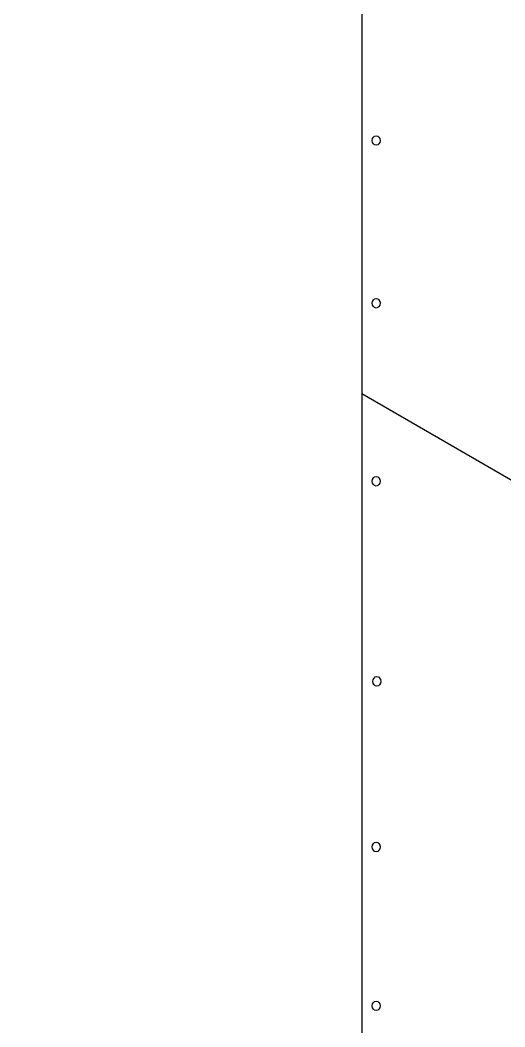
# Model space of a CAD drawing. Extents: x -1140 to 5605, y -816 to 2382.
# Drawn here: x 1209.9 to 1371, y 1099.1 to 1433.3 of the extents above; entities that cross this region are included whole.
import ezdxf

# ---------------------------------------------------------------- set-up
doc = ezdxf.new("R2010")
doc.units = 0
doc.header["$MEASUREMENT"] = 0
doc.layers.add('G-ANNO-TTLB', color=7, linetype='Continuous', lineweight=0)
doc.layers.add('wall scratch', color=7, linetype='Continuous', lineweight=0)

# ---------------------------------------------------------------- blocks, each defined once
blk = doc.blocks.new('Block_44')
at = {"layer": 'wall scratch', "color": 18, "lineweight": 25, "true_color": 0x000000}
for centre in [(1328.2, 1393.33), (1328.2, 1339.31), (1328.2, 1280.21), (1328.42, 1213.76), (1328.2, 1158.81), (1328.2, 1106.06)]:
    blk.add_ellipse(centre, major_axis=(0, 1.59), ratio=0.812499, dxfattribs=at)

msp = doc.modelspace()

# ---------------------------------------------------------------- hatches: boundary and pattern name
at = {"layer": 'G-ANNO-TTLB', "true_color": 0xff00ff, "transparency": 33554687}
h = msp.add_hatch(color=6, dxfattribs=at)
edge = h.paths.add_edge_path()
edge.add_spline(control_points=[(1815.43, -731.7), (1815.43, -731.7), (-1114.08, -731.7), (-1114.08, -731.7), (-1114.08, -731.7), (-1114.08, 1725.3), (-1114.08, 1725.3), (-1114.08, 1725.3), (1815.43, 1725.3), (1815.43, 1725.3), (1815.43, 1725.3), (1815.43, -731.7), (1815.43, -731.7)], knot_values=[0, 0, 0, 0, 1, 1, 1, 2, 2, 2, 3, 3, 3, 4, 4, 4, 4], degree=3, periodic=0)
edge = h.paths.add_edge_path()
edge.add_spline(control_points=[(-1105.08, 1716.3), (-1105.08, 1716.3), (-1105.08, -722.7), (-1105.08, -722.7), (-1105.08, -722.7), (1806.43, -722.7), (1806.43, -722.7), (1806.43, -722.7), (1806.43, 1716.3), (1806.43, 1716.3), (1806.43, 1716.3), (-1105.08, 1716.3), (-1105.08, 1716.3)], knot_values=[0, 0, 0, 0, 1, 1, 1, 2, 2, 2, 3, 3, 3, 4, 4, 4, 4], degree=3, periodic=0)
edge.add_line((-1105.08, 1716.3), (-1105.08, 1716.3))

# ---------------------------------------------------------------- linework, layer by layer
at = {"layer": 'G-ANNO-TTLB'}
for points in [[(1815.43, -731.7), (1815.43, -731.7), (-1114.08, -731.7), (-1114.08, -731.7), (-1114.08, -731.7), (-1114.08, 1725.3), (-1114.08, 1725.3), (-1114.08, 1725.3), (1815.43, 1725.3), (1815.43, 1725.3), (1815.43, 1725.3), (1815.43, -731.7), (1815.43, -731.7)], [(-1105.08, 1716.3), (-1105.08, 1716.3), (-1105.08, -722.7), (-1105.08, -722.7), (-1105.08, -722.7), (1806.43, -722.7), (1806.43, -722.7), (1806.43, -722.7), (1806.43, 1716.3), (1806.43, 1716.3), (1806.43, 1716.3), (-1105.08, 1716.3), (-1105.08, 1716.3)]]:
    msp.add_open_spline(points, degree=3, knots=[0, 0, 0, 0, 1, 1, 1, 2, 2, 2, 3, 3, 3, 4, 4, 4, 4], dxfattribs=at)
at = {"layer": 'wall scratch', "color": 2, "lineweight": 25, "true_color": 0xffff00}
for p, q in [((1323.43, 1519.48), (1323.43, 1097.12)), ((1323.43, 1309.36), (1419.41, 1253.8))]:
    msp.add_line(p, q, dxfattribs=at)

# ---------------------------------------------------------------- block references
at = {"layer": 'wall scratch'}
msp.add_blockref('Block_44', (0, 0), dxfattribs=at)

doc.saveas('drawing.dxf')
